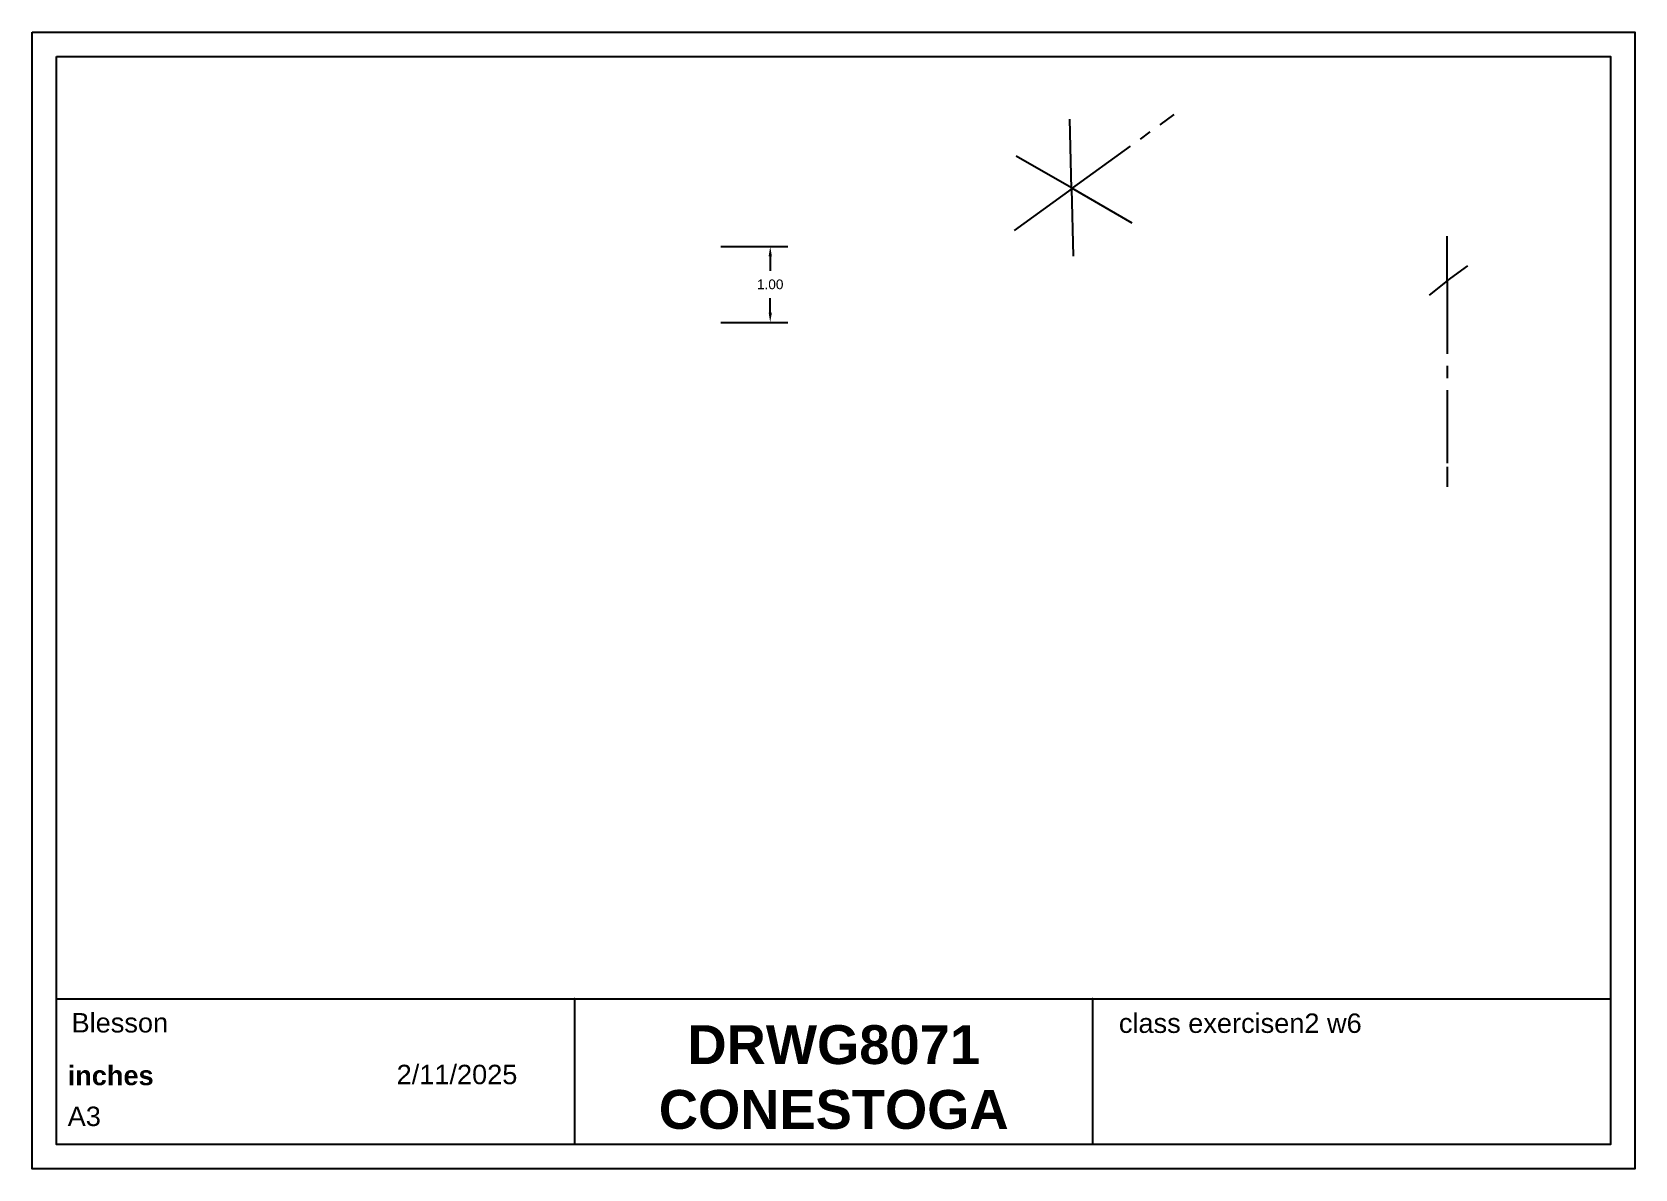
# Paper-space layout 'Layout1' of a CAD drawing. Header units: inches. Extents: x 0.8 to 17.3, y 0.9 to 12.6.
import ezdxf

# ---------------------------------------------------------------- set-up
doc = ezdxf.new("R2010")
doc.units = ezdxf.units.IN
doc.header["$MEASUREMENT"] = 0
doc.linetypes.add('CENTER2', pattern=[1.125, 0.75, -0.125, 0.125, -0.125])
doc.layers.add('Annotations', color=140, linetype='Continuous')
doc.layers.add('Center', color=10, linetype='CENTER2')
doc.styles.get("Standard").update_dxf_attribs({"font": 'arial.ttf'})
doc.dimstyles.get("Standard").update_dxf_attribs({"dimtxt": 0.1, "dimasz": 0.1, "dimexe": 0.18, "dimexo": 0.0625, "dimgap": 0.09, "dimtad": 0, "dimtih": 1, "dimtoh": 1, "dimzin": 0, "dimdsep": 46, "dimtxsty": 'Standard', "dimcen": 0.09, "dimadec": 0, "dimazin": 0, "dimtfac": 1, "dimtofl": 0, "dimtmove": 0, "dimatfit": 3, "dimfxl": 1, "dimtolj": 1, "dimtzin": 0, "dimarcsym": 0})

# ---------------------------------------------------------------- blocks, each defined once
blk = doc.blocks.new('*D11')
at = {"layer": 'Annotations', "color": 0, "lineweight": -2, "transparency": 16777216}
for p, q in [((7.928, 10.441), (8.616, 10.441)), ((8.436, 10.341), (8.436, 10.192)), ((8.436, 9.76), (8.436, 9.91)), ((7.928, 9.66), (8.616, 9.66))]:
    blk.add_line(p, q, dxfattribs=at)
at = {"layer": 'Annotations', "color": 0, "transparency": 16777216}
for points in [[(8.42, 10.341), (8.453, 10.341), (8.436, 10.441)], [(8.42, 9.76), (8.453, 9.76), (8.436, 9.66)]]:
    blk.add_solid(points, dxfattribs=at)
at = {"layer": 'Defpoints', "color": 0, "transparency": 16777216}
for p in [(7.866, 10.441), (7.866, 9.66), (8.436, 9.66)]:
    blk.add_point(p, dxfattribs=at)
at = {"layer": 'Annotations', "color": 0, "transparency": 16777216, "insert": (8.436, 10.051), "char_height": 0.1, "attachment_point": 5}
blk.add_mtext('\\A1;1.00', dxfattribs=at)

psp = doc.layouts.get("Layout1")

# ---------------------------------------------------------------- linework, layer by layer
for p, q in [((1.0875, 2.6979), (17.0875, 2.6979)), ((6.4208, 2.6979), (6.4208, 1.1979)), ((11.7541, 2.6979), (11.7541, 1.1979))]:
    psp.add_line(p, q)
for points in [[(0.8375, 12.6479), (17.3375, 12.6479), (17.3375, 0.9479), (0.8375, 0.9479)], [(1.0875, 12.3979), (17.0875, 12.3979), (17.0875, 1.1979), (1.0875, 1.1979)]]:
    psp.add_lwpolyline(points, close=True)
for p in [(6.4208, 2.6979), (11.7541, 2.6979)]:
    psp.add_point(p)
at = {"layer": 'Center'}
for p, q in [((11.5373, 11.0335), (11.5208, 11.753)), ((11.5373, 11.0335), (12.5936, 11.7982)), ((11.5367, 11.0439), (10.9689, 11.3717)), ((11.5451, 11.0391), (10.9471, 10.6061)), ((11.5367, 11.0439), (12.1593, 10.6845)), ((11.5373, 11.0335), (11.5533, 10.34)), ((15.4037, 10.0871), (15.4037, 10.5467)), ((15.4037, 10.0871), (15.6175, 10.2425)), ((15.4037, 10.0871), (15.2178, 9.9414)), ((15.4037, 10.0871), (15.4037, 8.1734)), ((15.4037, 8.1734), (15.4037, 7.9675))]:
    psp.add_line(p, q, dxfattribs=at)

# ---------------------------------------------------------------- texts
at = {"attachment_point": 1}
for s, width, insert, char_height in [('Blesson', 4.696646, (1.244, 2.5524), 0.2), ('class exercisen2 w6', 4.742528, (12.0252, 2.5478), 0.2), ('\\pxqc;{\\fArial|b1|i0|c0|p34;DRWG8071\\PCONESTOGA}', 5.001731, (6.5889, 2.4272), 0.4), ('{\\fArial|b1|i0|c0|p34;inches}', 1.655979, (1.2041, 2.0097), 0.2), ('2/11/2025', 1.648803, (4.5904, 2.02), 0.2), ('A3', 4.987712, (1.2041, 1.5893), 0.2)]:
    psp.add_mtext_dynamic_manual_height_columns(s, width=width, gutter_width=1, heights=[0], dxfattribs=dict(at, insert=insert, char_height=char_height))

# ---------------------------------------------------------------- dimensions: what is measured, and where the dimension line sits
at = {"layer": 'Annotations'}
dim = psp.add_linear_dim(base=(8.4364, 9.66), p1=(7.8658, 10.4413), p2=(7.8658, 9.66), angle=90, dimstyle='Standard', override={"dimlfac": -1.28}, dxfattribs=at)
dim.commit()
dim.dimension.update_dxf_attribs({"geometry": '*D11', "text_midpoint": (8.4364, 10.0507)})

doc.saveas('drawing.dxf')
